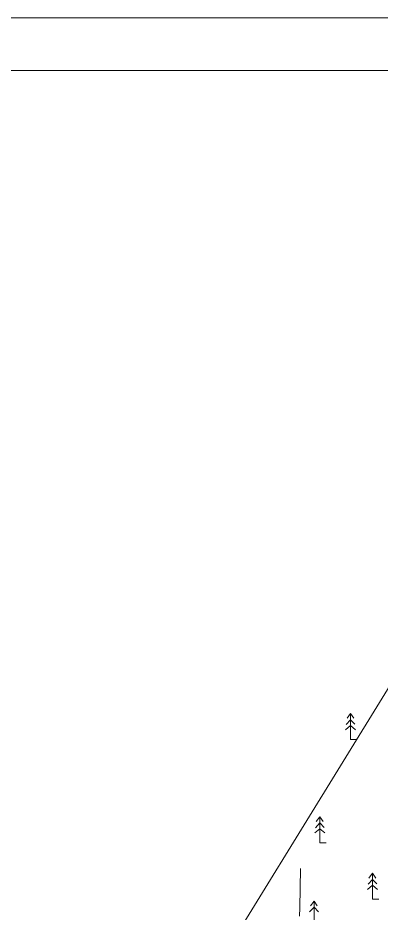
# Model space of a CAD drawing. Header units: metres. Extents: x 533049 to 537618, y 1849954 to 1852676.
# Drawn here: x 534052 to 534300, y 1852065 to 1852676 of the extents above; entities that cross this region are included whole.
import ezdxf

# ---------------------------------------------------------------- set-up
doc = ezdxf.new("R2010")
doc.units = ezdxf.units.M
doc.header["$LTSCALE"] = 2
for name, color, linetype, lineweight in [('48', 7, 'Continuous', 13), ('57', 7, 'Continuous', 13), ('60', 7, 'Continuous', 13), ('61', 7, 'Continuous', 13), ('63', 7, 'Continuous', 13)]:
    doc.layers.add(name, color=color, linetype=linetype, lineweight=lineweight)

msp = doc.modelspace()

# ---------------------------------------------------------------- linework, layer by layer
at = {"layer": '48'}
msp.add_lwpolyline([(534130.24, 1851934.92), (534331.46, 1852261.17)], dxfattribs=at)
at = {"layer": '57'}
for p, q in [((534279.51, 1852201.59), (534279.51, 1852183.92)), ((534276.03, 1852190.53), (534279.51, 1852193.31)), ((534276.45, 1852194.15), (534279.51, 1852197.35)), ((534282.49, 1852194.22), (534279.51, 1852197.35)), ((534282.92, 1852190.53), (534279.51, 1852193.31)), ((534279.51, 1852183.92), (534283.72, 1852183.92)), ((534258.51, 1852131.09), (534258.51, 1852113.42)), ((534255.45, 1852123.65), (534258.51, 1852126.85)), ((534261.49, 1852123.72), (534258.51, 1852126.85)), ((534255.03, 1852120.03), (534258.51, 1852122.81)), ((534261.92, 1852120.03), (534258.51, 1852122.81)), ((534258.51, 1852113.42), (534262.72, 1852113.42)), ((534291.45, 1852085.15), (534294.51, 1852088.35)), ((534294.51, 1852092.59), (534294.51, 1852074.92)), ((534297.49, 1852085.22), (534294.51, 1852088.35)), ((534291.03, 1852081.53), (534294.51, 1852084.31)), ((534297.92, 1852081.53), (534294.51, 1852084.31)), ((534254.51, 1852073.59), (534254.51, 1852055.92)), ((534294.51, 1852074.92), (534298.72, 1852074.92)), ((534251.45, 1852066.15), (534254.51, 1852069.35)), ((534257.49, 1852066.22), (534254.51, 1852069.35))]:
    msp.add_line(p, q, dxfattribs=at)
for points in [[(534277.09, 1852198.3), (534279.51, 1852201.59), (534281.78, 1852198.3)], [(534277.09, 1852198.3), (534279.51, 1852201.59), (534281.78, 1852198.3)], [(534283.72, 1852183.92), (534279.51, 1852183.92), (534279.51, 1852201.59)], [(534276.03, 1852190.53), (534279.51, 1852193.31), (534282.92, 1852190.53)], [(534276.45, 1852194.15), (534279.51, 1852197.35), (534282.49, 1852194.22)], [(534256.09, 1852127.8), (534258.51, 1852131.09), (534260.78, 1852127.8)], [(534256.09, 1852127.8), (534258.51, 1852131.09), (534260.78, 1852127.8)], [(534262.72, 1852113.42), (534258.51, 1852113.42), (534258.51, 1852131.09)], [(534255.45, 1852123.65), (534258.51, 1852126.85), (534261.49, 1852123.72)], [(534255.03, 1852120.03), (534258.51, 1852122.81), (534261.92, 1852120.03)], [(534245.37, 1852095.78), (534244.78, 1852068.97), (534244.7, 1852063.19)], [(534291.45, 1852085.15), (534294.51, 1852088.35), (534297.49, 1852085.22)], [(534292.09, 1852089.3), (534294.51, 1852092.59), (534296.78, 1852089.3)], [(534292.09, 1852089.3), (534294.51, 1852092.59), (534296.78, 1852089.3)], [(534298.72, 1852074.92), (534294.51, 1852074.92), (534294.51, 1852092.59)], [(534291.03, 1852081.53), (534294.51, 1852084.31), (534297.92, 1852081.53)], [(534252.09, 1852070.3), (534254.51, 1852073.59), (534256.78, 1852070.3)], [(534252.09, 1852070.3), (534254.51, 1852073.59), (534256.78, 1852070.3)], [(534258.72, 1852055.92), (534254.51, 1852055.92), (534254.51, 1852073.59)], [(534251.45, 1852066.15), (534254.51, 1852069.35), (534257.49, 1852066.22)]]:
    msp.add_lwpolyline(points, dxfattribs=at)
at = {"layer": '60'}
msp.add_lwpolyline([(533867.55, 1851553.31), (533871.83, 1851556.27), (533977.24, 1851648.42), (534130.24, 1851934.92), (534331.46, 1852261.17)], dxfattribs=at)
at = {"layer": '61'}
for points in [[(537432.41, 1849953.71), (537432.41, 1852676.21), (533348.66, 1852676.21), (533348.66, 1849953.71)], [(533348.66, 1852676.21), (537432.41, 1852676.21), (537432.41, 1849953.71), (533348.66, 1849953.71)], [(533348.66, 1852676.21), (537432.41, 1852676.21), (537432.41, 1849953.71), (533348.66, 1849953.71)], [(533384.62, 1852640.25), (537396.44, 1852640.25), (537396.44, 1849989.68), (533384.62, 1849989.68)], [(533384.62, 1852640.25), (537396.44, 1852640.25), (537396.44, 1849989.68), (533384.62, 1849989.68)]]:
    msp.add_lwpolyline(points, close=True, dxfattribs=at)
at = {"layer": '63'}
msp.add_lwpolyline([(536154.15, 1851837.61), (534610.33, 1852284.54), (534600.31, 1852290.54), (534590.7, 1852288.94), (534492.16, 1852324.08), (534334.22, 1852264.06), (534331.46, 1852261.17), (534130.24, 1851934.92), (533977.24, 1851648.42), (533635.79, 1851349.93), (533873.14, 1850873.11), (533992.12, 1850668.54), (534105.11, 1850436.65), (534145.61, 1850408.52), (534298.24, 1850375.42), (534676.74, 1850366.42), (535302.12, 1850496.66), (535596.71, 1850749.44), (535598.06, 1850750.65), (535665.24, 1850813.42), (535773.24, 1850864.92), (535903.24, 1850946.42), (536051.24, 1851044.92)], dxfattribs=at)

doc.saveas('drawing.dxf')
